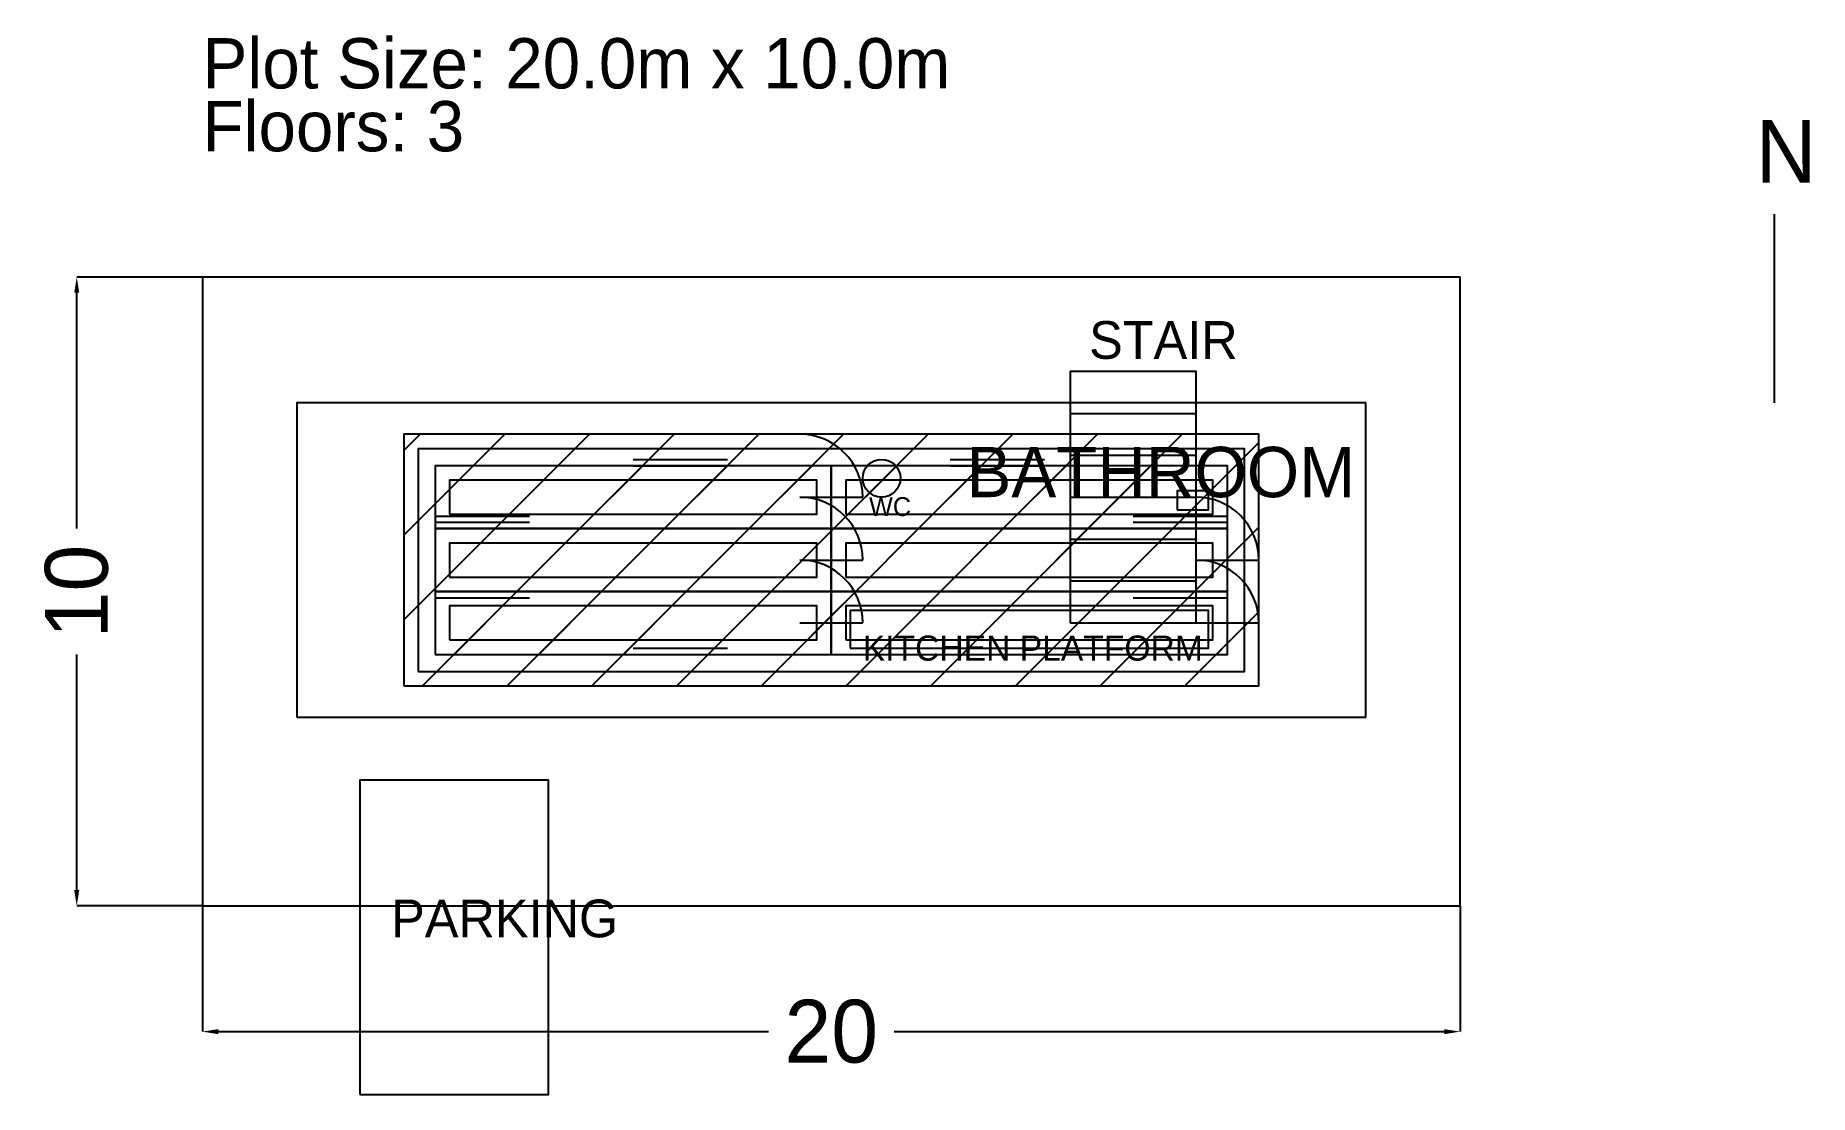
# Model space of a CAD drawing. Header units: metres. Extents: x -2.7 to 25.6, y -3 to 13.8.
import ezdxf

# ---------------------------------------------------------------- set-up
doc = ezdxf.new("R2010")
doc.units = ezdxf.units.M
for name, color, linetype in [('BUILDING', 1, 'Continuous'), ('DIMENSIONS', 6, 'Continuous'), ('DOORS', 5, 'Continuous'), ('PLOT', 7, 'Continuous'), ('ROOMS', 2, 'Continuous'), ('SETBACK', 3, 'Continuous'), ('TEXT', 7, 'Continuous'), ('TITLE', 7, 'Continuous'), ('WALLS', 1, 'Continuous'), ('WINDOWS', 4, 'Continuous')]:
    doc.layers.add(name, color=color, linetype=linetype)
doc.dimstyles.get("Standard").update_dxf_attribs({"dimtxt": 2.5, "dimasz": 2.5, "dimexe": 1.25, "dimexo": 0.625, "dimtad": 1, "dimcen": 2.5, "dimazin": 3, "dimtfac": 1, "dimtmove": 0, "dimatfit": 3})

# ---------------------------------------------------------------- blocks, each defined once
blk = doc.blocks.new('_CLOSEDFILLED')
at = {"color": 0, "linetype": 'BYBLOCK'}
blk.add_solid([(-1, 0.16), (0, 0), (-1, -0.16)], dxfattribs=at)
blk = doc.blocks.new('*D1')
for p, q in [((0, 0), (0, -2)), ((20, 0), (20, -2)), ((0.25, -2), (9, -2)), ((11, -2), (19.75, -2))]:
    blk.add_line(p, q)
at = {"layer": 'Defpoints'}
for p in [(0, 0), (20, 0), (0, -2)]:
    blk.add_point(p, dxfattribs=at)
at = {"layer": 'DIMENSIONS', "xscale": 0.25, "yscale": 0.25, "rotation": 180}
blk.add_blockref('_CLOSEDFILLED', (0, -2), dxfattribs=at)
at = {"layer": 'DIMENSIONS', "xscale": 0.25, "yscale": 0.25}
blk.add_blockref('_CLOSEDFILLED', (20, -2), dxfattribs=at)
at = {"layer": 'DIMENSIONS', "insert": (10, -2), "char_height": 1, "attachment_point": 5}
blk.add_mtext('20', dxfattribs=at)
blk = doc.blocks.new('*D2')
for p, q in [((0, 10), (-2, 10)), ((-2, 6), (-2, 9.75)), ((-2, 0.25), (-2, 4)), ((0, 0), (-2, 0))]:
    blk.add_line(p, q)
at = {"layer": 'Defpoints'}
for p in [(0, 10), (-2, 0), (0, 0)]:
    blk.add_point(p, dxfattribs=at)
at = {"layer": 'DIMENSIONS', "xscale": 0.25, "yscale": 0.25}
for p, rotation in [((-2, 10), 90), ((-2, 0), 270)]:
    blk.add_blockref('_CLOSEDFILLED', p, dxfattribs=dict(at, rotation=rotation))
at = {"layer": 'DIMENSIONS', "insert": (-2, 5), "char_height": 1, "attachment_point": 5, "rotation": 90}
blk.add_mtext('10', dxfattribs=at)

msp = doc.modelspace()

# ---------------------------------------------------------------- hatches: boundary and pattern name
h = msp.add_hatch()
h.set_pattern_fill('ANSI31', scale=0.3)
h.paths.add_polyline_path([(3.2, 3.5), (16.8, 3.5), (16.8, 7.5), (3.2, 7.5)])
h = msp.add_hatch()
h.set_pattern_fill('ANSI31', scale=0.3)
h.paths.add_polyline_path([(3.7, 6), (10, 6), (10, 7), (3.7, 7)])
h = msp.add_hatch()
h.set_pattern_fill('ANSI31', scale=0.3)
h.paths.add_polyline_path([(10, 6), (16.3, 6), (16.3, 7), (10, 7)])
h = msp.add_hatch()
h.set_pattern_fill('ANSI31', scale=0.3)
h.paths.add_polyline_path([(3.7, 5), (10, 5), (10, 6), (3.7, 6)])
h = msp.add_hatch()
h.set_pattern_fill('ANSI31', scale=0.3)
h.paths.add_polyline_path([(10, 5), (16.3, 5), (16.3, 6), (10, 6)])
h = msp.add_hatch()
h.set_pattern_fill('ANSI31', scale=0.3)
h.paths.add_polyline_path([(3.7, 4), (10, 4), (10, 5), (3.7, 5)])
h = msp.add_hatch()
h.set_pattern_fill('ANSI31', scale=0.3)
h.paths.add_polyline_path([(10, 4), (16.3, 4), (16.3, 5), (10, 5)])

# ---------------------------------------------------------------- linework, layer by layer
at = {"layer": 'BUILDING'}
for p, q in [((13.8, 7.833), (15.8, 7.833)), ((13.8, 7.167), (15.8, 7.167)), ((13.8, 6.5), (15.8, 6.5)), ((13.8, 5.833), (15.8, 5.833)), ((13.8, 5.167), (15.8, 5.167)), ((13.8, 4.5), (15.8, 4.5))]:
    msp.add_line(p, q, dxfattribs=at)
for points in [[(13.8, 4.5), (15.8, 4.5), (15.8, 8.5), (13.8, 8.5), (13.8, 4.5)], [(3.2, 3.5), (16.8, 3.5), (16.8, 7.5), (3.2, 7.5), (3.2, 3.5)], [(15.5, 6.3), (16, 6.3), (16, 6.6), (15.5, 6.6), (15.5, 6.3)], [(10.3, 4.1), (16, 4.1), (16, 4.7), (10.3, 4.7), (10.3, 4.1)], [(2.5, -3), (5.5, -3), (5.5, 2), (2.5, 2), (2.5, -3)]]:
    msp.add_lwpolyline(points, dxfattribs=at)
msp.add_circle((10.8, 6.8), 0.3, dxfattribs=at)
at = {"layer": 'DOORS'}
for p, q in [((9.5, 6.5), (10.5, 6.5)), ((9.5, 5.5), (10.5, 5.5)), ((15.8, 5.5), (16.8, 5.5)), ((9.5, 4.5), (10.5, 4.5)), ((15.8, 4.5), (16.8, 4.5))]:
    msp.add_line(p, q, dxfattribs=at)
for centre in [(9.5, 6.5), (9.5, 5.5), (15.8, 5.5), (9.5, 4.5), (15.8, 4.5)]:
    msp.add_arc(centre, 1, 0, 90, dxfattribs=at)
at = {"layer": 'PLOT'}
msp.add_lwpolyline([(0, 0), (20, 0), (20, 10), (0, 10), (0, 0)], dxfattribs=at)
at = {"layer": 'SETBACK'}
msp.add_lwpolyline([(1.5, 3), (18.5, 3), (18.5, 8), (1.5, 8), (1.5, 3)], dxfattribs=at)
at = {"layer": 'TITLE'}
msp.add_line((25, 8), (25, 11), dxfattribs=at)
at = {"layer": 'WALLS'}
for points in [[(3.2, 3.5), (16.8, 3.5), (16.8, 7.5), (3.2, 7.5), (3.2, 3.5)], [(3.43, 3.73), (16.57, 3.73), (16.57, 7.27), (3.43, 7.27), (3.43, 3.73)], [(3.7, 6), (10, 6), (10, 7), (3.7, 7), (3.7, 6)], [(10, 6), (16.3, 6), (16.3, 7), (10, 7), (10, 6)], [(3.93, 6.23), (9.77, 6.23), (9.77, 6.77), (3.93, 6.77), (3.93, 6.23)], [(10.23, 6.23), (16.07, 6.23), (16.07, 6.77), (10.23, 6.77), (10.23, 6.23)], [(3.7, 5), (10, 5), (10, 6), (3.7, 6), (3.7, 5)], [(10, 5), (16.3, 5), (16.3, 6), (10, 6), (10, 5)], [(3.93, 5.23), (9.77, 5.23), (9.77, 5.77), (3.93, 5.77), (3.93, 5.23)], [(10.23, 5.23), (16.07, 5.23), (16.07, 5.77), (10.23, 5.77), (10.23, 5.23)], [(3.7, 4), (10, 4), (10, 5), (3.7, 5), (3.7, 4)], [(10, 4), (16.3, 4), (16.3, 5), (10, 5), (10, 4)], [(3.93, 4.23), (9.77, 4.23), (9.77, 4.77), (3.93, 4.77), (3.93, 4.23)], [(10.23, 4.23), (16.07, 4.23), (16.07, 4.77), (10.23, 4.77), (10.23, 4.23)]]:
    msp.add_lwpolyline(points, dxfattribs=at)
at = {"layer": 'WINDOWS'}
for p, q in [((6.85, 7.1), (8.35, 7.1)), ((11.89, 7.1), (13.39, 7.1)), ((6.85, 7), (8.35, 7)), ((11.89, 7), (13.39, 7)), ((3.7, 6.2), (5.2, 6.2)), ((3.7, 6.1), (5.2, 6.1)), ((14.8, 6.2), (16.3, 6.2)), ((14.8, 6.1), (16.3, 6.1)), ((3.7, 5), (5.2, 5)), ((3.7, 4.9), (5.2, 4.9)), ((14.8, 5), (16.3, 5)), ((14.8, 4.9), (16.3, 4.9)), ((6.85, 4.1), (8.35, 4.1)), ((6.85, 4), (8.35, 4)), ((11.89, 4.1), (13.39, 4.1)), ((11.89, 4), (13.39, 4))]:
    msp.add_line(p, q, dxfattribs=at)

# ---------------------------------------------------------------- texts
at = {"layer": 'ROOMS'}
msp.add_text('BATHROOM', height=0.8, dxfattribs=at).set_placement((12.15, 6.5))
at = {"layer": 'TEXT'}
for s, height, p in [('STAIR', 0.6, (14.1, 8.7)), ('WC', 0.3, (10.6, 6.2)), ('KITCHEN PLATFORM', 0.4, (10.5, 3.9)), ('PARKING', 0.6, (3, -0.5))]:
    msp.add_text(s, height=height, dxfattribs=at).set_placement(p)
at = {"layer": 'TITLE'}
for s, height, p in [('Plot Size: 20.0m x 10.0m', 0.8, (0, 13)), ('Floors: 3', 0.8, (0, 12)), ('N', 1, (24.7, 11.5))]:
    msp.add_text(s, height=height, dxfattribs=at).set_placement(p)

# ---------------------------------------------------------------- dimensions: what is measured, and where the dimension line sits
at = {"layer": 'DIMENSIONS'}
dim = msp.add_linear_dim(base=(-2, 0), p1=(0, 0), p2=(0, 10), angle=90, dimstyle='Standard', dxfattribs=at)
dim.commit()
dim.dimension.update_dxf_attribs({"geometry": '*D2', "text_midpoint": (-2, 5)})
dim = msp.add_linear_dim(base=(0, -2), p1=(0, 0), p2=(20, 0), dimstyle='Standard', dxfattribs=at)
dim.commit()
dim.dimension.update_dxf_attribs({"geometry": '*D1', "text_midpoint": (10, -2)})

doc.saveas('drawing.dxf')
